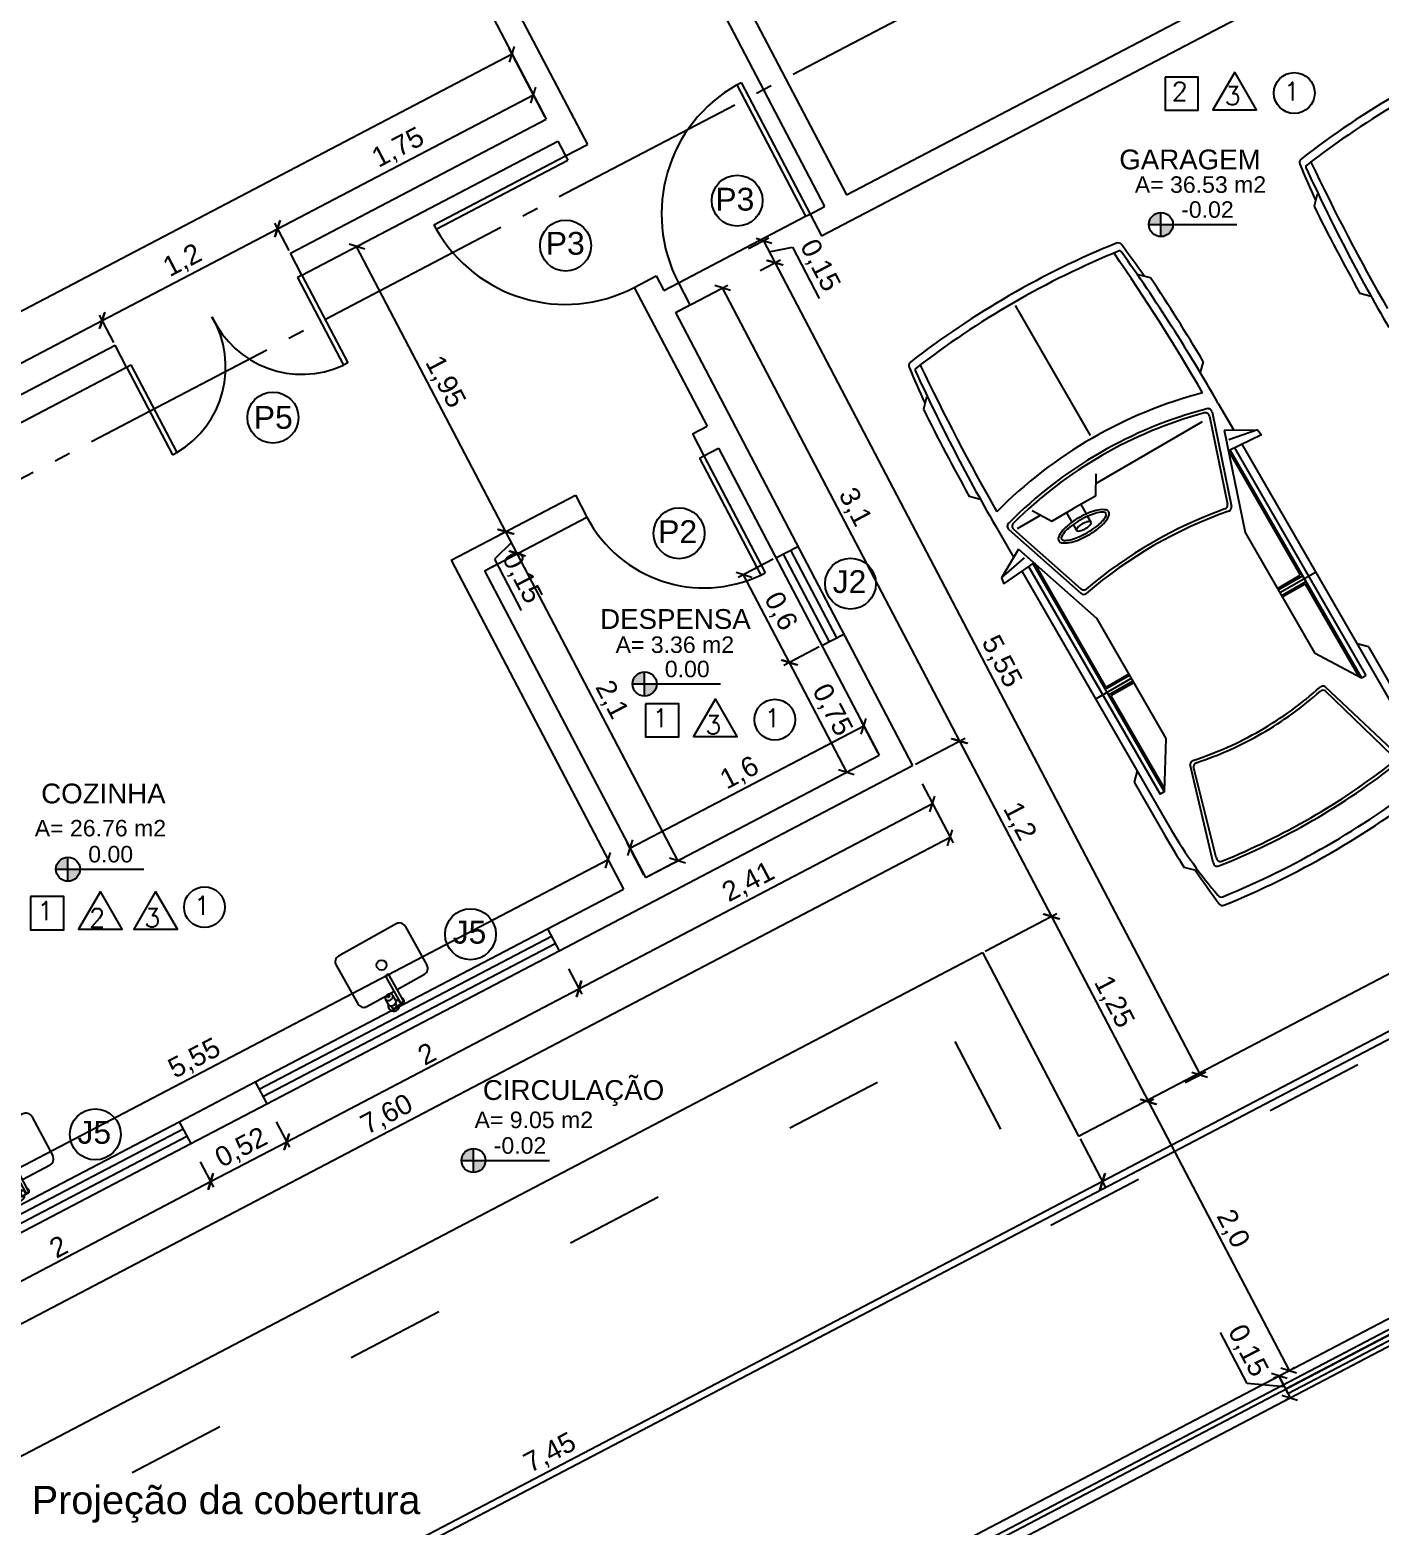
# Model space of a CAD drawing. Header units: millimetres. Extents: x 313 to 493, y 47 to 181.
# Drawn here: x 382.82 to 391, y 72.08 to 81.15 of the extents above; entities that cross this region are included whole.
import ezdxf

# ---------------------------------------------------------------- set-up
doc = ezdxf.new("R2010")
doc.units = ezdxf.units.MM
doc.header["$LTSCALE"] = 0.05
doc.header["$MEASUREMENT"] = 0
doc.header["$PDMODE"] = 3
doc.linetypes.add('ACAD_ISO03W100', pattern=[30, 12, -18])
doc.linetypes.add('ACAD_ISO04W100', pattern=[30, 24, -3, 0, -3])
for name, color, linetype in [('01', 1, 'Continuous'), ('02', 2, 'Continuous'), ('03', 3, 'Continuous'), ('05', 5, 'Continuous'), ('1', 1, 'Continuous'), ('2', 2, 'Continuous'), ('A110', 2, 'Continuous'), ('A2TXT25', 2, 'Continuous'), ('BAN', 13, 'Continuous'), ('COBERTURA', 7, 'ACAD_ISO03W100'), ('CORTE', 6, 'ACAD_ISO04W100'), ('COZ', 1, 'Continuous'), ('TRACEJADO', 7, 'ACAD_ISO03W100')]:
    doc.layers.add(name, color=color, linetype=linetype)
doc.styles.add('ROMANS', font='romans.shx', dxfattribs={"height": 0.15})
doc.styles.get("Standard").update_dxf_attribs({"font": 'arial.ttf'})
doc.dimstyles.new('ISO-25', dxfattribs={"dimscale": 0.04, "dimtxt": 4, "dimasz": 2.5, "dimexe": 1.25, "dimexo": 0.625, "dimtad": 1, "dimdec": 3, "dimtxsty": 'Standard', "dimblk": 'OBLIQUE', "dimcen": 2.5, "dimadec": 0, "dimazin": 0, "dimtfac": 1, "dimtdec": 3, "dimtmove": 0, "dimatfit": 3, "dimldrblk": 'OBLIQUE', "dimfxl": 1, "dimarcsym": 0})

# ---------------------------------------------------------------- blocks, each defined once
blk = doc.blocks.new('_Oblique')
at = {"layer": 'TRACEJADO', "color": 0, "lineweight": -2}
blk.add_line((-0.5, -0.5), (0.5, 0.5), dxfattribs=at)
blk = doc.blocks.new('*D87')
at = {"layer": 'BAN', "color": 0}
for p, q in [((379.3961, 77.3631), (383.2575, 79.3851)), ((383.3269, 79.2526), (383.2401, 79.4183)), ((379.4655, 77.2306), (379.3787, 77.3964))]:
    blk.add_line(p, q, dxfattribs=at)
at = {"layer": 'Defpoints', "color": 0}
for p in [(383.2575, 79.3851), (383.3356, 79.2359), (379.4742, 77.214)]:
    blk.add_point(p, dxfattribs=at)
at = {"layer": 'BAN', "color": 0, "xscale": 0.075, "yscale": 0.075, "zscale": 0.075}
for p, rotation in [((383.2575, 79.3851), 27.63818955328252), ((379.3961, 77.3631), 207.6381895532825)]:
    blk.add_blockref('_Oblique', p, dxfattribs=dict(at, rotation=rotation))
at = {"layer": 'BAN', "color": 0, "insert": (381.2846, 78.4546), "char_height": 0.12, "attachment_point": 5, "rotation": 27.63819}
blk.add_mtext('4,35', dxfattribs=at)
blk = doc.blocks.new('*D88')
at = {"layer": 'BAN', "color": 0}
for p, q in [((379.2667, 77.6103), (385.7414, 81.0007)), ((385.8798, 80.7365), (385.724, 81.0339)), ((379.405, 77.3461), (379.2493, 77.6435))]:
    blk.add_line(p, q, dxfattribs=at)
at = {"layer": 'Defpoints', "color": 0}
for p in [(385.7414, 81.0007), (385.8885, 80.7199), (379.4137, 77.3295)]:
    blk.add_point(p, dxfattribs=at)
at = {"layer": 'BAN', "color": 0, "xscale": 0.075, "yscale": 0.075, "zscale": 0.075}
for p, rotation in [((385.7414, 81.0007), 27.63818955328202), ((379.2667, 77.6103), 207.638189553282)]:
    blk.add_blockref('_Oblique', p, dxfattribs=dict(at, rotation=rotation))
at = {"layer": 'BAN', "color": 0, "insert": (382.4619, 79.386), "char_height": 0.12, "attachment_point": 5, "rotation": 27.63819}
blk.add_mtext('7,30', dxfattribs=at)
blk = doc.blocks.new('*D91')
at = {"layer": 'BAN', "color": 0}
for p, q in [((385.5919, 77.8776), (385.8062, 77.9898)), ((386.7471, 76.1121), (385.773, 77.9725)), ((386.566, 76.0172), (386.7803, 76.1295))]:
    blk.add_line(p, q, dxfattribs=at)
at = {"layer": 'Defpoints', "color": 0}
for p in [(385.773, 77.9725), (385.5753, 77.8689), (386.5494, 76.0086)]:
    blk.add_point(p, dxfattribs=at)
at = {"layer": 'BAN', "color": 0, "xscale": 0.075, "yscale": 0.075, "zscale": 0.075}
for p, rotation in [((385.773, 77.9725), 117.6381895532839), ((386.7471, 76.1121), 297.638189553284)]:
    blk.add_blockref('_Oblique', p, dxfattribs=dict(at, rotation=rotation))
at = {"layer": 'BAN', "color": 0, "insert": (386.3405, 77.0844), "char_height": 0.12, "attachment_point": 5, "rotation": 297.63819}
blk.add_mtext('2,1', dxfattribs=at)
blk = doc.blocks.new('*D92')
at = {"layer": 'BAN', "color": 0}
for p, q in [((387.2445, 79.6884), (387.3681, 79.7531)), ((387.3349, 79.7357), (389.9123, 74.8137)), ((389.8219, 74.7663), (389.9455, 74.8311))]:
    blk.add_line(p, q, dxfattribs=at)
at = {"layer": 'Defpoints', "color": 0}
for p in [(387.2279, 79.6797), (389.9123, 74.8137), (389.8053, 74.7576)]:
    blk.add_point(p, dxfattribs=at)
at = {"layer": 'BAN', "color": 0, "xscale": 0.075, "yscale": 0.075, "zscale": 0.075}
for p, rotation in [((387.3349, 79.7357), 117.6381895533176), ((389.9123, 74.8137), 297.6381895533176)]:
    blk.add_blockref('_Oblique', p, dxfattribs=dict(at, rotation=rotation))
at = {"layer": 'BAN', "color": 0, "insert": (388.7039, 77.3167), "char_height": 0.12, "attachment_point": 5, "rotation": 297.63819}
blk.add_mtext('5,55', dxfattribs=at)
blk = doc.blocks.new('*D93')
at = {"layer": 'BAN', "color": 0}
for p, q in [((395.0756, 77.5103), (395.2281, 77.2191)), ((395.2107, 77.2523), (389.3195, 74.1675)), ((389.1844, 74.4255), (389.3369, 74.1343))]:
    blk.add_line(p, q, dxfattribs=at)
at = {"layer": 'Defpoints', "color": 0}
for p in [(395.0669, 77.527), (389.1757, 74.4421), (389.3195, 74.1675)]:
    blk.add_point(p, dxfattribs=at)
at = {"layer": 'BAN', "color": 0, "xscale": 0.075, "yscale": 0.075, "zscale": 0.075}
for p, rotation in [((395.2107, 77.2523), 27.63818955328595), ((389.3195, 74.1675), 207.638189553286)]:
    blk.add_blockref('_Oblique', p, dxfattribs=dict(at, rotation=rotation))
at = {"layer": 'BAN', "color": 0, "insert": (392.223, 75.7904), "char_height": 0.12, "attachment_point": 5, "rotation": 27.63819}
blk.add_mtext('6,65', dxfattribs=at)
blk = doc.blocks.new('*D94')
at = {"layer": 'BAN', "color": 0}
for p, q in [((386.3233, 76.117), (381.3989, 73.5384)), ((386.332, 76.1004), (386.3407, 76.0838)), ((381.4076, 73.5218), (381.4163, 73.5052))]:
    blk.add_line(p, q, dxfattribs=at)
at = {"layer": 'Defpoints', "color": 0}
for p in [(386.3233, 76.117), (381.3989, 73.5384), (381.3989, 73.5384)]:
    blk.add_point(p, dxfattribs=at)
at = {"layer": 'BAN', "color": 0, "xscale": 0.075, "yscale": 0.075, "zscale": 0.075}
for p, rotation in [((386.3233, 76.117), 27.6381895532794), ((381.3989, 73.5384), 207.6381895532794)]:
    blk.add_blockref('_Oblique', p, dxfattribs=dict(at, rotation=rotation))
at = {"layer": 'BAN', "color": 0, "insert": (383.8191, 74.908), "char_height": 0.12, "attachment_point": 5, "rotation": 27.63819}
blk.add_mtext('5,55', dxfattribs=at)
blk = doc.blocks.new('*D95')
at = {"layer": 'BAN', "color": 0}
for p, q in [((383.8517, 74.2865), (383.9321, 74.133)), ((382.1429, 73.2384), (383.9147, 74.1662)), ((382.0799, 73.3587), (382.1603, 73.2052))]:
    blk.add_line(p, q, dxfattribs=at)
at = {"layer": 'Defpoints', "color": 0}
for p in [(383.843, 74.3031), (383.9147, 74.1662), (382.0712, 73.3753)]:
    blk.add_point(p, dxfattribs=at)
at = {"layer": 'BAN', "color": 0, "xscale": 0.075, "yscale": 0.075, "zscale": 0.075}
for p, rotation in [((383.9147, 74.1662), 27.63818955328044), ((382.1429, 73.2384), 207.6381895532805)]:
    blk.add_blockref('_Oblique', p, dxfattribs=dict(at, rotation=rotation))
at = {"layer": 'BAN', "color": 0, "insert": (382.9922, 73.7723), "char_height": 0.12, "attachment_point": 5, "rotation": 27.63819}
blk.add_mtext('2', dxfattribs=at)
blk = doc.blocks.new('*D96')
at = {"layer": 'BAN', "color": 0}
for p, q in [((388.2778, 76.4803), (388.4144, 76.2194)), ((388.397, 76.2526), (381.6565, 72.723)), ((381.5373, 72.9507), (381.6739, 72.6898))]:
    blk.add_line(p, q, dxfattribs=at)
at = {"layer": 'Defpoints', "color": 0}
for p in [(388.2691, 76.4969), (381.5286, 72.9673), (381.6565, 72.723)]:
    blk.add_point(p, dxfattribs=at)
at = {"layer": 'BAN', "color": 0, "xscale": 0.075, "yscale": 0.075, "zscale": 0.075}
for p, rotation in [((388.397, 76.2526), 27.63818955327772), ((381.6565, 72.723), 207.6381895532777)]:
    blk.add_blockref('_Oblique', p, dxfattribs=dict(at, rotation=rotation))
at = {"layer": 'BAN', "color": 0, "insert": (384.9846, 74.5683), "char_height": 0.12, "attachment_point": 5, "rotation": 27.63819}
blk.add_mtext('7,60', dxfattribs=at)
blk = doc.blocks.new('*D97')
at = {"layer": 'BAN', "color": 0}
for p, q in [((389.1844, 74.4255), (389.3369, 74.1343)), ((389.3195, 74.1675), (382.7119, 70.7075)), ((382.4255, 71.2545), (382.7293, 70.6743))]:
    blk.add_line(p, q, dxfattribs=at)
at = {"layer": 'Defpoints', "color": 0}
for p in [(389.1757, 74.4421), (382.4168, 71.2711), (382.7119, 70.7075)]:
    blk.add_point(p, dxfattribs=at)
at = {"layer": 'BAN', "color": 0, "xscale": 0.075, "yscale": 0.075, "zscale": 0.075}
for p, rotation in [((389.3195, 74.1675), 27.63818955328779), ((382.7119, 70.7075), 207.6381895532878)]:
    blk.add_blockref('_Oblique', p, dxfattribs=dict(at, rotation=rotation))
at = {"layer": 'BAN', "color": 0, "insert": (385.9737, 72.5178), "char_height": 0.12, "attachment_point": 5, "rotation": 27.63819}
blk.add_mtext('7,45', dxfattribs=at)
blk = doc.blocks.new('*D105')
at = {"layer": 'BAN', "color": 0}
for p, q in [((388.2269, 76.5775), (388.3073, 76.424)), ((386.1472, 75.3352), (388.2899, 76.4572)), ((386.0842, 75.4555), (386.1645, 75.302))]:
    blk.add_line(p, q, dxfattribs=at)
at = {"layer": 'Defpoints', "color": 0}
for p in [(388.2182, 76.5941), (388.2899, 76.4572), (386.0755, 75.4721)]:
    blk.add_point(p, dxfattribs=at)
at = {"layer": 'BAN', "color": 0, "xscale": 0.075, "yscale": 0.075, "zscale": 0.075}
for p, rotation in [((388.2899, 76.4572), 27.63818955328044), ((386.1472, 75.3352), 207.6381895532805)]:
    blk.add_blockref('_Oblique', p, dxfattribs=dict(at, rotation=rotation))
at = {"layer": 'BAN', "color": 0, "insert": (387.1764, 75.9767), "char_height": 0.12, "attachment_point": 5, "rotation": 27.63819}
blk.add_mtext('2,41', dxfattribs=at)
blk = doc.blocks.new('*D106')
at = {"layer": 'BAN', "color": 0}
for p, q in [((386.4562, 76.1866), (387.8736, 76.9288)), ((387.9581, 76.7674), (387.8562, 76.962)), ((386.5407, 76.0252), (386.4388, 76.2198))]:
    blk.add_line(p, q, dxfattribs=at)
at = {"layer": 'Defpoints', "color": 0}
for p in [(387.8736, 76.9288), (387.9668, 76.7508), (386.5494, 76.0086)]:
    blk.add_point(p, dxfattribs=at)
at = {"layer": 'BAN', "color": 0, "xscale": 0.075, "yscale": 0.075, "zscale": 0.075}
for p, rotation in [((387.8736, 76.9288), 27.63818955328459), ((386.4562, 76.1866), 207.6381895532846)]:
    blk.add_blockref('_Oblique', p, dxfattribs=dict(at, rotation=rotation))
at = {"layer": 'BAN', "color": 0, "insert": (387.1228, 76.6382), "char_height": 0.12, "attachment_point": 5, "rotation": 27.63819}
blk.add_mtext('1,6', dxfattribs=at)
blk = doc.blocks.new('*D107')
at = {"layer": 'BAN', "color": 0}
for p, q in [((384.3124, 74.5277), (384.3928, 74.3742)), ((383.9147, 74.1662), (384.3754, 74.4074)), ((383.8517, 74.2865), (383.9321, 74.133))]:
    blk.add_line(p, q, dxfattribs=at)
at = {"layer": 'Defpoints', "color": 0}
for p in [(384.3037, 74.5443), (384.3754, 74.4074), (383.843, 74.3031)]:
    blk.add_point(p, dxfattribs=at)
at = {"layer": 'BAN', "color": 0, "xscale": 0.075, "yscale": 0.075, "zscale": 0.075}
for p, rotation in [((384.3754, 74.4074), 27.63818955328044), ((383.9147, 74.1662), 207.6381895532805)]:
    blk.add_blockref('_Oblique', p, dxfattribs=dict(at, rotation=rotation))
at = {"layer": 'BAN', "color": 0, "insert": (384.1029, 74.3673), "char_height": 0.12, "attachment_point": 5, "rotation": 27.63819}
blk.add_mtext('0,52', dxfattribs=at)
blk = doc.blocks.new('*D108')
at = {"layer": 'BAN', "color": 0}
for p, q in [((386.0842, 75.4555), (386.1645, 75.302)), ((384.3754, 74.4074), (386.1472, 75.3352)), ((384.3124, 74.5277), (384.3928, 74.3742))]:
    blk.add_line(p, q, dxfattribs=at)
at = {"layer": 'Defpoints', "color": 0}
for p in [(386.0755, 75.4721), (386.1472, 75.3352), (384.3037, 74.5443)]:
    blk.add_point(p, dxfattribs=at)
at = {"layer": 'BAN', "color": 0, "xscale": 0.075, "yscale": 0.075, "zscale": 0.075}
for p, rotation in [((386.1472, 75.3352), 27.63818955328044), ((384.3754, 74.4074), 207.6381895532805)]:
    blk.add_blockref('_Oblique', p, dxfattribs=dict(at, rotation=rotation))
at = {"layer": 'BAN', "color": 0, "insert": (385.2246, 74.9413), "char_height": 0.12, "attachment_point": 5, "rotation": 27.63819}
blk.add_mtext('2', dxfattribs=at)
blk = doc.blocks.new('*D110')
at = {"layer": 'BAN', "color": 0}
blk.add_arc((382.8253, 86.5696), 0.4675, 180, 297.63819, dxfattribs=at)
at = {"layer": 'Defpoints', "color": 0}
for p in [(381.9514, 86.5696), (382.8253, 86.5696), (382.8253, 86.5696), (382.4632, 86.2741), (385.9489, 80.6044)]:
    blk.add_point(p, dxfattribs=at)
at = {"layer": 'BAN', "color": 0, "xscale": 0.075, "yscale": 0.075, "zscale": 0.075}
for p, rotation in [((382.3579, 86.5696), 89.999999999997), ((383.0422, 86.1555), 27.63818955328204)]:
    blk.add_blockref('_Oblique', p, dxfattribs=dict(at, rotation=rotation))
at = {"layer": 'BAN', "color": 0, "insert": (382.6248, 86.2382), "char_height": 0.12, "attachment_point": 5, "rotation": 328.81909}
blk.add_mtext('118°', dxfattribs=at)
blk = doc.blocks.new('*D145')
at = {"layer": 'BAN', "color": 0}
for p, q in [((384.7933, 79.8299), (384.832, 79.8502)), ((385.7034, 78.1053), (384.7988, 79.8328)), ((385.6868, 78.0966), (385.6701, 78.0879))]:
    blk.add_line(p, q, dxfattribs=at)
at = {"layer": 'Defpoints', "color": 0}
for p in [(384.7766, 79.8212), (384.7988, 79.8328), (385.7034, 78.1053)]:
    blk.add_point(p, dxfattribs=at)
at = {"layer": 'BAN', "color": 0, "xscale": 0.075, "yscale": 0.075, "zscale": 0.075}
for p, rotation in [((384.7988, 79.8328), 117.6381895532808), ((385.7034, 78.1053), 297.6381895532808)]:
    blk.add_blockref('_Oblique', p, dxfattribs=dict(at, rotation=rotation))
at = {"layer": 'BAN', "color": 0, "insert": (385.3316, 79.0112), "char_height": 0.12, "attachment_point": 5, "rotation": 297.63819}
blk.add_mtext('1,95', dxfattribs=at)
blk = doc.blocks.new('*D146')
at = {"layer": 'BAN', "color": 0}
for p, q in [((383.2575, 79.3851), (384.3205, 79.9417)), ((384.3899, 79.8092), (384.3031, 79.975)), ((383.3269, 79.2526), (383.2401, 79.4183))]:
    blk.add_line(p, q, dxfattribs=at)
at = {"layer": 'Defpoints', "color": 0}
for p in [(384.3205, 79.9417), (384.3986, 79.7926), (383.3356, 79.2359)]:
    blk.add_point(p, dxfattribs=at)
at = {"layer": 'BAN', "color": 0, "xscale": 0.075, "yscale": 0.075, "zscale": 0.075}
for p, rotation in [((384.3205, 79.9417), 27.63818955328135), ((383.2575, 79.3851), 207.6381895532814)]:
    blk.add_blockref('_Oblique', p, dxfattribs=dict(at, rotation=rotation))
at = {"layer": 'BAN', "color": 0, "insert": (383.7468, 79.7439), "char_height": 0.12, "attachment_point": 5, "rotation": 27.63819}
blk.add_mtext('1,2', dxfattribs=at)
blk = doc.blocks.new('*D147')
at = {"layer": 'BAN', "color": 0}
for p, q in [((384.3205, 79.9417), (385.8708, 80.7535)), ((385.9402, 80.621), (385.8535, 80.7868)), ((384.3899, 79.8092), (384.3031, 79.975))]:
    blk.add_line(p, q, dxfattribs=at)
at = {"layer": 'Defpoints', "color": 0}
for p in [(385.8708, 80.7535), (385.9489, 80.6044), (384.3986, 79.7926)]:
    blk.add_point(p, dxfattribs=at)
at = {"layer": 'BAN', "color": 0, "xscale": 0.075, "yscale": 0.075, "zscale": 0.075}
for p, rotation in [((385.8708, 80.7535), 27.63818955328135), ((384.3205, 79.9417), 207.6381895532814)]:
    blk.add_blockref('_Oblique', p, dxfattribs=dict(at, rotation=rotation))
at = {"layer": 'BAN', "color": 0, "insert": (385.0535, 80.4281), "char_height": 0.12, "attachment_point": 5, "rotation": 27.63819}
blk.add_mtext('1,75', dxfattribs=at)
blk = doc.blocks.new('*D148')
at = {"layer": 'BAN', "color": 0}
for p, q in [((385.6868, 78.0966), (385.6701, 78.0879)), ((385.773, 77.9725), (385.7034, 78.1053)), ((385.5919, 77.8776), (385.8062, 77.9898)), ((385.7382, 78.0389), (385.6353, 77.9384)), ((385.6353, 77.9384), (385.7977, 77.6282))]:
    blk.add_line(p, q, dxfattribs=at)
at = {"layer": 'Defpoints', "color": 0}
for p in [(385.7034, 78.1053), (385.7034, 78.1053), (385.5753, 77.8689)]:
    blk.add_point(p, dxfattribs=at)
at = {"layer": 'BAN', "color": 0, "xscale": 0.075, "yscale": 0.075, "zscale": 0.075}
for p, rotation in [((385.7034, 78.1053), 117.6381895532808), ((385.773, 77.9725), 297.6381895532808)]:
    blk.add_blockref('_Oblique', p, dxfattribs=dict(at, rotation=rotation))
at = {"layer": 'BAN', "color": 0, "insert": (385.797, 77.8255), "char_height": 0.12, "attachment_point": 5, "rotation": 297.63819}
blk.add_mtext('0,15', dxfattribs=at)
blk = doc.blocks.new('*D156')
at = {"layer": 'BAN', "color": 0}
for p, q in [((387.1749, 79.8213), (387.2986, 79.886)), ((387.2653, 79.8686), (387.3349, 79.7357)), ((387.3001, 79.8022), (387.4413, 79.8295)), ((387.4413, 79.8295), (387.6037, 79.5193)), ((387.2445, 79.6884), (387.3681, 79.7531))]:
    blk.add_line(p, q, dxfattribs=at)
at = {"layer": 'Defpoints', "color": 0}
for p in [(387.1583, 79.8126), (387.3349, 79.7357), (387.2279, 79.6797)]:
    blk.add_point(p, dxfattribs=at)
at = {"layer": 'BAN', "color": 0, "xscale": 0.075, "yscale": 0.075, "zscale": 0.075}
for p, rotation in [((387.2653, 79.8686), 117.6381895533197), ((387.3349, 79.7357), 297.6381895533198)]:
    blk.add_blockref('_Oblique', p, dxfattribs=dict(at, rotation=rotation))
at = {"layer": 'BAN', "color": 0, "insert": (387.603, 79.7165), "char_height": 0.12, "attachment_point": 5, "rotation": 297.63819}
blk.add_mtext('0,15', dxfattribs=at)
blk = doc.blocks.new('*D183')
at = {"layer": 'BAN', "color": 0}
for p, q in [((386.7479, 79.4424), (387.049, 79.6001)), ((387.0158, 79.5827), (388.4538, 76.8365)), ((388.1859, 76.6962), (388.4871, 76.8539))]:
    blk.add_line(p, q, dxfattribs=at)
at = {"layer": 'Defpoints', "color": 0}
for p in [(386.7313, 79.4337), (388.4538, 76.8365), (388.1693, 76.6875)]:
    blk.add_point(p, dxfattribs=at)
at = {"layer": 'BAN', "color": 0, "xscale": 0.075, "yscale": 0.075, "zscale": 0.075}
for p, rotation in [((387.0158, 79.5827), 117.638189553301), ((388.4538, 76.8365), 297.6381895533009)]:
    blk.add_blockref('_Oblique', p, dxfattribs=dict(at, rotation=rotation))
at = {"layer": 'BAN', "color": 0, "insert": (387.8153, 78.2517), "char_height": 0.12, "attachment_point": 5, "rotation": 297.63819}
blk.add_mtext('3,1', dxfattribs=at)
blk = doc.blocks.new('*D184')
at = {"layer": 'BAN', "color": 0}
for p, q in [((388.1859, 76.6962), (388.4871, 76.8539)), ((388.4538, 76.8365), (389.0105, 75.7734)), ((388.6097, 75.5635), (389.0437, 75.7908))]:
    blk.add_line(p, q, dxfattribs=at)
at = {"layer": 'Defpoints', "color": 0}
for p in [(388.1693, 76.6875), (389.0105, 75.7734), (388.5931, 75.5548)]:
    blk.add_point(p, dxfattribs=at)
at = {"layer": 'BAN', "color": 0, "xscale": 0.075, "yscale": 0.075, "zscale": 0.075}
for p, rotation in [((388.4538, 76.8365), 117.638189553301), ((389.0105, 75.7734), 297.6381895533011)]:
    blk.add_blockref('_Oblique', p, dxfattribs=dict(at, rotation=rotation))
at = {"layer": 'BAN', "color": 0, "insert": (388.8127, 76.3471), "char_height": 0.12, "attachment_point": 5, "rotation": 297.63819}
blk.add_mtext('1,2', dxfattribs=at)
blk = doc.blocks.new('*D185')
at = {"layer": 'BAN', "color": 0}
for p, q in [((388.6097, 75.5635), (389.0437, 75.7908)), ((389.0105, 75.7734), (389.599, 74.6496)), ((389.5964, 74.6483), (389.6322, 74.667))]:
    blk.add_line(p, q, dxfattribs=at)
at = {"layer": 'Defpoints', "color": 0}
for p in [(388.5931, 75.5548), (389.5797, 74.6396), (389.599, 74.6496)]:
    blk.add_point(p, dxfattribs=at)
at = {"layer": 'BAN', "color": 0, "xscale": 0.075, "yscale": 0.075, "zscale": 0.075}
for p, rotation in [((389.0105, 75.7734), 117.638189553301), ((389.599, 74.6496), 297.6381895533011)]:
    blk.add_blockref('_Oblique', p, dxfattribs=dict(at, rotation=rotation))
at = {"layer": 'BAN', "color": 0, "insert": (389.3852, 75.2536), "char_height": 0.12, "attachment_point": 5, "rotation": 297.63819}
blk.add_mtext('1,25', dxfattribs=at)
blk = doc.blocks.new('*D217')
at = {"layer": 'BAN', "color": 0}
for p, q in [((389.5964, 74.6483), (389.6322, 74.667)), ((389.599, 74.6496), (390.4513, 73.0218)), ((390.468, 73.0305), (390.4846, 73.0392))]:
    blk.add_line(p, q, dxfattribs=at)
at = {"layer": 'Defpoints', "color": 0}
for p in [(389.5797, 74.6396), (390.4513, 73.0218), (390.4513, 73.0218)]:
    blk.add_point(p, dxfattribs=at)
at = {"layer": 'BAN', "color": 0, "xscale": 0.075, "yscale": 0.075, "zscale": 0.075}
for p, rotation in [((389.599, 74.6496), 117.638189553301), ((390.4513, 73.0218), 297.6381895533011)]:
    blk.add_blockref('_Oblique', p, dxfattribs=dict(at, rotation=rotation))
at = {"layer": 'BAN', "color": 0, "insert": (390.1056, 73.8778), "char_height": 0.12, "attachment_point": 5, "rotation": 297.63819}
blk.add_mtext('2,0', dxfattribs=at)
blk = doc.blocks.new('*D226')
at = {"layer": 'BAN', "color": 0}
for p, q in [((387.6023, 77.4065), (387.3897, 77.2951)), ((387.7708, 76.6481), (387.4229, 77.3125)), ((387.7874, 76.6568), (387.804, 76.6655))]:
    blk.add_line(p, q, dxfattribs=at)
at = {"layer": 'Defpoints', "color": 0}
for p in [(387.6189, 77.4152), (387.4229, 77.3125), (387.7708, 76.6481)]:
    blk.add_point(p, dxfattribs=at)
at = {"layer": 'BAN', "color": 0, "xscale": 0.075, "yscale": 0.075, "zscale": 0.075}
for p, rotation in [((387.4229, 77.3125), 117.6381895532853), ((387.7708, 76.6481), 297.6381895532853)]:
    blk.add_blockref('_Oblique', p, dxfattribs=dict(at, rotation=rotation))
at = {"layer": 'BAN', "color": 0, "insert": (387.6774, 77.0225), "char_height": 0.12, "attachment_point": 5, "rotation": 297.63819}
blk.add_mtext('0,75', dxfattribs=at)
blk = doc.blocks.new('*D227')
at = {"layer": 'BAN', "color": 0}
for p, q in [((387.324, 77.938), (387.1113, 77.8267)), ((387.4229, 77.3125), (387.1446, 77.8441)), ((387.6023, 77.4065), (387.3897, 77.2951))]:
    blk.add_line(p, q, dxfattribs=at)
at = {"layer": 'Defpoints', "color": 0}
for p in [(387.3406, 77.9467), (387.1446, 77.8441), (387.6189, 77.4152)]:
    blk.add_point(p, dxfattribs=at)
at = {"layer": 'BAN', "color": 0, "xscale": 0.075, "yscale": 0.075, "zscale": 0.075}
for p, rotation in [((387.1446, 77.8441), 117.6381895532853), ((387.4229, 77.3125), 297.6381895532853)]:
    blk.add_blockref('_Oblique', p, dxfattribs=dict(at, rotation=rotation))
at = {"layer": 'BAN', "color": 0, "insert": (387.3642, 77.6205), "char_height": 0.12, "attachment_point": 5, "rotation": 297.63819}
blk.add_mtext('0,6', dxfattribs=at)
blk = doc.blocks.new('*D278')
at = {"layer": 'BAN', "color": 0}
for p, q in [((390.1972, 72.9417), (390.0348, 73.2518)), ((390.4231, 72.9223), (390.1972, 72.9417)), ((390.3717, 72.9801), (390.3551, 72.9714)), ((390.3883, 72.9888), (390.4579, 72.8559)), ((390.4413, 72.8472), (390.4247, 72.8385))]:
    blk.add_line(p, q, dxfattribs=at)
at = {"layer": 'Defpoints', "color": 0}
for p in [(390.3883, 72.9888), (390.4579, 72.8559), (390.4579, 72.8559)]:
    blk.add_point(p, dxfattribs=at)
at = {"layer": 'BAN', "color": 0, "xscale": 0.075, "yscale": 0.075, "zscale": 0.075}
for p, rotation in [((390.3883, 72.9888), 117.6381895532792), ((390.4579, 72.8559), 297.6381895532792)]:
    blk.add_blockref('_Oblique', p, dxfattribs=dict(at, rotation=rotation))
at = {"layer": 'BAN', "color": 0, "insert": (390.1965, 73.1389), "char_height": 0.12, "attachment_point": 5, "rotation": 297.63819}
blk.add_mtext('0,15', dxfattribs=at)
blk = doc.blocks.new('Piacoz-simples-pl')
at = {"layer": 'COZ'}
for p, q in [((0.14, 0.2), (0.14, 0.0624)), ((0.45, 0.24), (0.18, 0.24)), ((0.49, -0.2), (0.49, 0.2)), ((0.0509, 0), (0.0509, 0.0435)), ((0.0659, 0.0725), (0.0729, 0.0725)), ((0.0659, 0.0375), (0.0729, 0.0375)), ((0.0659, 0.01), (0.2359, 0.01)), ((0.0809, 0.01), (0.0809, 0.0309)), ((0.0855, 0.08), (0.1231, 0.08)), ((0.0855, 0.03), (0.1231, 0.03)), ((0.14, 0.0476), (0.14, 0.01)), ((0.0659, -0.01), (0.2359, -0.01)), ((0.14, -0.01), (0.14, -0.2)), ((0.45, -0.24), (0.18, -0.24))]:
    blk.add_line(p, q, dxfattribs=at)
blk.add_lwpolyline([(0.0855, 0.08, 0.133256), (0.0791, 0.0783, 0.106756), (0.073, 0.0727, 0.082828), (0.0693, 0.0649, 0.071352), (0.0678, 0.055, 0.071352), (0.0693, 0.0451, 0.082828), (0.073, 0.0373, 0.106756), (0.0791, 0.0317, 0.133256), (0.0855, 0.03, 0.133256)], format="xyb", dxfattribs=at)
for points in [[(0.1231, 0.03, 0.133256), (0.1295, 0.0317, 0.106756), (0.1356, 0.0373, 0.082828), (0.1394, 0.0451, 0.071352), (0.1408, 0.055, 0.071352), (0.1394, 0.0649, 0.082828), (0.1356, 0.0727, 0.106756), (0.1295, 0.0783, 0.133256), (0.1231, 0.08, 0.133256), (0.1167, 0.0783, 0.106756), (0.1106, 0.0727, 0.082828), (0.1069, 0.0649, 0.071352), (0.1054, 0.055, 0.071352), (0.1069, 0.0451, 0.082828), (0.1106, 0.0373, 0.106756), (0.1167, 0.0317, 0.133256)], [(0.1306, 0.0625, 0.133256), (0.1287, 0.062, 0.106756), (0.1269, 0.0603, 0.082828), (0.1257, 0.058, 0.071352), (0.1253, 0.055, 0.071352), (0.1257, 0.052, 0.082828), (0.1269, 0.0497, 0.106756), (0.1287, 0.048, 0.133256), (0.1306, 0.0475, 0.133256), (0.1325, 0.048, 0.106756), (0.1344, 0.0497, 0.082828), (0.1355, 0.052, 0.071352), (0.1359, 0.055, 0.071352), (0.1355, 0.058, 0.082828), (0.1344, 0.0603, 0.106756), (0.1325, 0.062, 0.133256)]]:
    blk.add_lwpolyline(points, format="xyb", close=True, dxfattribs=at)
blk.add_circle((0.315, 0), 0.03, dxfattribs=at)
for centre, radius, start, end in [((0.18, 0.2), 0.04, 90, 180), ((0.45, 0.2), 0.04, 0, 90), ((0.0659, 0.055), 0.035, 45.58469, 244.62307), ((0.0659, 0.055), 0.0175, 90, 204.61998), ((0.0409, 0.0435), 0.01, 0, 24.61998), ((0.0659, 0.055), 0.0175, 211.00272, 270), ((0.0659, 0), 0.015, 41.81031, 318.18969), ((0.0659, 0), 0.01, 90.00021, 270.00021), ((0.0659, 0.055), 0.035, 295.37693, 314.41531), ((0.2359, 0), 0.0125, 233.1301, 126.8699), ((0.2359, 0), 0.01, 270.00012, 90.00012), ((0.18, -0.2), 0.04, 180, 270), ((0.45, -0.2), 0.04, 270, 0)]:
    blk.add_arc(centre, radius, start, end, dxfattribs=at)

msp = doc.modelspace()

# ---------------------------------------------------------------- hatches: boundary and pattern name
at = {"layer": '01'}
h = msp.add_hatch(color=256, dxfattribs=at)
h.paths.add_polyline_path([(389.6743, 79.9666), (389.6743, 80.0396, 0.414214), (389.6013, 79.9666)])
h.paths.add_polyline_path([(389.7473, 79.9666), (389.6743, 79.9666), (389.6743, 79.8936, 0.414214)])
h = msp.add_hatch(color=256, dxfattribs=at)
h.paths.add_polyline_path([(386.5447, 77.1822), (386.5447, 77.2552, 0.414214), (386.4717, 77.1822)])
h.paths.add_polyline_path([(386.6177, 77.1822), (386.5447, 77.1822), (386.5447, 77.1092, 0.414214)])
h = msp.add_hatch(color=256, dxfattribs=at)
h.paths.add_polyline_path([(383.05, 76.0596), (383.05, 76.1326, 0.414214), (382.977, 76.0596)])
h.paths.add_polyline_path([(383.123, 76.0596), (383.05, 76.0596), (383.05, 75.9866, 0.414214)])
h = msp.add_hatch(color=256, dxfattribs=at)
h.paths.add_polyline_path([(385.5078, 74.294), (385.5078, 74.367, 0.414214), (385.4348, 74.294)])
h.paths.add_polyline_path([(385.5808, 74.294), (385.5078, 74.294), (385.5078, 74.221, 0.414214)])

# ---------------------------------------------------------------- linework, layer by layer
for p, q in [((387.6172, 79.8976), (390.452, 81.3821)), ((390.6217, 80.1511), (390.6021, 80.0779)), ((386.7503, 79.613), (387.521, 80.0166)), ((389.6743, 79.8936), (389.6743, 80.0396)), ((389.6013, 79.9666), (390.1348, 79.9666)), ((389.6121, 79.6428), (389.5389, 79.6624)), ((390.948, 79.5312), (390.8806, 79.5492)), ((388.7902, 79.4755), (389.2452, 78.6875)), ((389.9307, 79.1373), (389.9126, 79.0699)), ((388.254, 78.9206), (388.2344, 78.8474)), ((389.9688, 78.8059), (390.0782, 78.2714)), ((389.9841, 78.8309), (390.1012, 78.2585)), ((390.0221, 78.8819), (390.1153, 78.7205)), ((389.2791, 78.398), (389.9269, 78.772)), ((390.0578, 78.72), (390.26, 78.7217)), ((390.0578, 78.72), (390.1846, 78.1004)), ((390.26, 78.7217), (390.0863, 78.662)), ((390.26, 78.7217), (390.2839, 78.6916)), ((390.2839, 78.6916), (390.0832, 78.5961)), ((390.1647, 78.6349), (391.0721, 77.0633)), ((390.0832, 78.5961), (390.5187, 77.8417)), ((390.0922, 78.6004), (390.89, 77.2186)), ((390.1194, 78.6133), (390.916, 77.2336)), ((389.2806, 78.4558), (389.2771, 78.3211)), ((388.5803, 78.3007), (388.5129, 78.3187)), ((389.2771, 78.3211), (389.145, 78.2448)), ((389.1883, 78.2698), (389.2214, 78.2124)), ((388.8053, 78.1245), (388.9453, 78.2053)), ((388.8945, 78.2329), (389.0129, 78.1685)), ((389.0129, 78.1685), (389.145, 78.2448)), ((389.1017, 78.2198), (389.1348, 78.1624)), ((389.2296, 78.1982), (389.2501, 78.1627)), ((388.6884, 78.1119), (388.7816, 77.9505)), ((388.7516, 78.1193), (389.1887, 77.7317)), ((388.7809, 78.12), (389.1891, 77.7581)), ((389.143, 78.1482), (389.1635, 78.1127)), ((390.1846, 78.1004), (390.6057, 77.3711)), ((388.8107, 78), (388.7082, 77.8257)), ((388.8107, 78), (389.2839, 77.5804)), ((388.7082, 77.8257), (388.8467, 77.9463)), ((388.7223, 77.79), (388.9054, 77.9161)), ((388.8723, 77.8933), (389.6689, 76.5136)), ((388.8971, 77.9104), (389.6949, 76.5286)), ((388.9054, 77.9161), (389.3409, 77.1617)), ((388.7082, 77.8257), (388.7223, 77.79)), ((388.831, 77.8649), (389.7384, 76.2933)), ((390.3801, 77.7617), (390.5187, 77.8417)), ((390.3851, 77.753), (390.5324, 77.838)), ((390.3951, 77.7357), (390.6117, 77.8607)), ((390.4051, 77.7184), (390.5524, 77.8034)), ((390.4101, 77.7097), (390.5487, 77.7897)), ((390.5487, 77.7897), (390.8733, 77.2275)), ((389.2839, 77.5804), (389.705, 76.8511)), ((390.6057, 77.3711), (390.89, 77.2186)), ((390.9316, 77.4065), (390.8633, 77.4248)), ((390.9316, 77.4065), (391.1154, 77.0883)), ((386.4717, 77.1822), (387.0052, 77.1822)), ((386.5447, 77.1092), (386.5447, 77.2552)), ((389.4945, 77.2157), (389.278, 77.0907)), ((389.4845, 77.233), (389.3373, 77.148)), ((389.4795, 77.2417), (389.3409, 77.1617)), ((389.5045, 77.1984), (389.3573, 77.1134)), ((389.5095, 77.1897), (389.3709, 77.1097)), ((390.89, 77.2186), (390.916, 77.2336)), ((389.3709, 77.1097), (389.6955, 76.5475)), ((391.1126, 76.7483), (390.6688, 77.1651)), ((391.078, 76.7471), (390.6702, 77.1402)), ((389.705, 76.8511), (389.6949, 76.5286)), ((389.5296, 76.6548), (389.5113, 76.5865)), ((389.9909, 76.1006), (389.8518, 76.6934)), ((390.0092, 76.13), (389.8727, 76.6797)), ((389.5113, 76.5865), (389.6951, 76.2683)), ((389.6949, 76.5286), (389.6689, 76.5136)), ((383.05, 75.9866), (383.05, 76.1326)), ((382.977, 76.0596), (383.5105, 76.0596)), ((389.9034, 76.0469), (389.8144, 76.0708)), ((385.5078, 74.221), (385.5078, 74.367)), ((385.4348, 74.294), (385.9683, 74.294))]:
    msp.add_line(p, q, dxfattribs=at)
for points in [[(389.3584, 78.2252, 0.22377), (389.3415, 78.2369, 0.090414), (389.2928, 78.2363, 0.047239), (389.2415, 78.221, 0.035198), (389.1769, 78.1896, 0.035198), (389.1174, 78.1494, 0.047239), (389.0785, 78.1125, 0.090414), (389.0536, 78.0707, 0.22377), (389.0553, 78.0502, 0.22377), (389.0721, 78.0385, 0.090414), (389.1208, 78.0392, 0.047239), (389.1722, 78.0544, 0.035198), (389.2368, 78.0859, 0.035198), (389.2963, 78.1261, 0.047239), (389.3352, 78.1629, 0.090414), (389.3601, 78.2048, 0.22377)], [(389.3411, 78.2152, 0.249518), (389.3288, 78.2229, 0.080335), (389.2865, 78.219, 0.039271), (389.2422, 78.2038, 0.028768), (389.1852, 78.1752, 0.028768), (389.1319, 78.1401, 0.039271), (389.0966, 78.1094, 0.080335), (389.0721, 78.0747, 0.249518), (389.0726, 78.0602, 0.249518), (389.0849, 78.0526, 0.080335), (389.1272, 78.0564, 0.039271), (389.1715, 78.0716, 0.028768), (389.2285, 78.1003, 0.028768), (389.2818, 78.1353, 0.039271), (389.317, 78.166, 0.080335), (389.3416, 78.2008, 0.249518)], [(389.1635, 78.1127, 0.22377), (389.1683, 78.1094, 0.090414), (389.1823, 78.1096, 0.047239), (389.1969, 78.1139, 0.035198), (389.2154, 78.1229, 0.035198), (389.2324, 78.1344, 0.047239), (389.2435, 78.1449, 0.090414), (389.2506, 78.1569, 0.22377), (389.2501, 78.1627, 0.22377), (389.2453, 78.1661, 0.090414), (389.2314, 78.1659, 0.047239), (389.2167, 78.1615, 0.035198), (389.1983, 78.1525, 0.035198), (389.1813, 78.1411, 0.047239), (389.1702, 78.1305, 0.090414), (389.163, 78.1186, 0.22377)]]:
    msp.add_lwpolyline(points, format="xyb", close=True, dxfattribs=at)
for centre in [(389.6743, 79.9666), (386.5447, 77.1822), (383.05, 76.0596), (385.5078, 74.294)]:
    msp.add_circle(centre, 0.073, dxfattribs=at)
for centre, radius, start, end in [((393.7507, 76.2151), 5.2557, 112.11484, 127.88516), ((393.7501, 76.2163), 5.2043, 112.13615, 127.86385), ((390.5386, 80.3433), 0.025, 127.57112, 204.83738), ((402.2179, 85.8589), 12.8748, 205.3571, 209.81774), ((396.4631, 82.8176), 6.4454, 202.67583, 204.7963), ((390.5618, 80.317), 0.01, 127.54686, 204.9865), ((400.4253, 84.8179), 10.8519, 204.52825, 210.30222), ((402.2179, 85.8589), 12.9748, 206.4587, 209.09787), ((391.383, 74.9846), 5.2557, 112.11484, 127.88516), ((391.3824, 74.9858), 5.2043, 112.13615, 127.86385), ((389.414, 79.8305), 0.025, 35.16262, 112.42888), ((389.4252, 79.7973), 0.01, 35.0135, 112.45314), ((380.5956, 73.5056), 10.8519, 29.69778, 35.47175), ((384.309, 75.9369), 6.4454, 35.2037, 37.32417), ((378.7977, 72.4737), 12.8748, 30.18226, 34.6429), ((378.7977, 72.4737), 12.9748, 30.90213, 33.5413), ((388.1709, 79.1128), 0.025, 127.57112, 204.83738), ((394.0954, 81.5871), 6.4454, 202.67583, 204.7963), ((388.1941, 79.0865), 0.01, 127.54686, 204.9865), ((398.0576, 83.5874), 10.8519, 204.52825, 210.30222), ((399.8502, 84.6284), 12.8748, 205.3571, 209.81774), ((390.6222, 76.3024), 2.734, 104.72946, 135.27054), ((399.8502, 84.6284), 12.9748, 206.4587, 209.09787), ((390.6222, 76.3024), 2.634, 104.71913, 135.28087), ((390.6188, 76.3084), 2.6072, 105.14828, 134.85172), ((389.9443, 78.8009), 0.025, 11.56505, 105.77969), ((389.9596, 78.8259), 0.025, 11.56505, 105.34511), ((390.0537, 78.2663), 0.025, 290.33539, 11.56505), ((390.0767, 78.2535), 0.025, 290.01595, 11.56505), ((390.9884, 75.6682), 2.7163, 109.41877, 130.58123), ((390.983, 75.6776), 2.7255, 109.74115, 130.25885), ((388.7682, 78.138), 0.025, 134.65489, 228.43495), ((388.7975, 78.1387), 0.025, 134.22031, 228.43495), ((389.2053, 77.7504), 0.025, 228.43495, 309.98405), ((389.2057, 77.7768), 0.025, 228.43495, 309.66461), ((390.6551, 77.1442), 0.025, 56.56505, 130.03865), ((389.2044, 78.7579), 2.1449, 300.00347, 311.97736), ((389.2165, 78.737), 2.1408, 300.0033, 311.69648), ((390.6565, 77.1193), 0.025, 56.56505, 129.7621), ((389.2046, 78.758), 2.1449, 288.02264, 299.99653), ((389.2167, 78.7372), 2.1408, 288.30352, 299.9967), ((389.8768, 76.6949), 0.025, 109.96135, 183.43495), ((389.8976, 76.6812), 0.025, 110.2379, 183.43495), ((388.4323, 80.0953), 4.3002, 300.0008, 307.99129), ((388.4077, 80.138), 4.3695, 300.00085, 308.26987), ((388.0816, 80.703), 5.1973, 292.25538, 307.74462), ((388.0775, 80.71), 5.2554, 292.11895, 307.88105), ((388.4078, 80.1381), 4.3695, 291.73013, 299.99915), ((388.4324, 80.0954), 4.3002, 292.00871, 299.9992), ((397.8803, 81.0786), 9.494, 210.44448, 211.83464), ((392.1728, 77.7457), 2.8348, 210.82048, 220.58886), ((390.0159, 76.1021), 0.025, 183.43495, 292.72882), ((390.0341, 76.1315), 0.025, 183.43495, 293.01726), ((397.6803, 81.425), 9.469, 214.56819, 216.07122), ((390.0404, 75.9159), 0.025, 215.7952, 292.57257), ((390.0468, 75.8645), 0.025, 216.07122, 292.43301)]:
    msp.add_arc(centre, radius, start, end, dxfattribs=at)
at = {"layer": '02'}
for p, q in [((389.1757, 74.4421), (395.0669, 77.527)), ((384.1852, 74.7706), (385.957, 75.6983)), ((384.2084, 74.7263), (385.9802, 75.654)), ((381.9855, 72.0948), (388.5931, 75.5548)), ((384.2316, 74.682), (386.0034, 75.6098)), ((384.2548, 74.6377), (386.0266, 75.5655)), ((388.5931, 75.5548), (389.1757, 74.4421)), ((381.9528, 73.6016), (383.7245, 74.5293)), ((381.976, 73.5573), (383.7477, 74.4851)), ((381.9991, 73.513), (383.7709, 74.4408)), ((382.0223, 73.4687), (383.7941, 74.3965)), ((383.5339, 69.3318), (391.745, 73.6314)), ((383.5212, 69.2913), (391.7589, 73.6049))]:
    msp.add_line(p, q, dxfattribs=at)
at = {"layer": '02', "extrusion": (0, 0, -1)}
msp.add_lwpolyline([(-390.43, 72.909), (-390.444, 72.8825), (-393.1016, 74.2741), (-393.0877, 74.3007)], close=True, dxfattribs=at)
at = {"layer": '02', "linetype": 'Continuous'}
for centre in [(387.1058, 80.1116), (386.0657, 79.8392), (384.2919, 78.7969), (386.7537, 78.0955), (387.7928, 77.7904), (385.4897, 75.6653), (383.2156, 74.4523)]:
    msp.add_circle(centre, 0.1544, dxfattribs=at)
msp.add_arc((383.4051, 79.1031), 0.6007, 300.50059, 30.50059, dxfattribs=at)
at = {"layer": '03'}
for p, q in [((384.6082, 71.6553), (394.9153, 77.0525)), ((383.5592, 69.4128), (395.6111, 75.7236)), ((390.4161, 72.9356), (390.3883, 72.9888)), ((383.4959, 69.2103), (390.4579, 72.8559)), ((390.444, 72.8825), (390.4579, 72.8559))]:
    msp.add_line(p, q, dxfattribs=at)
at = {"layer": '05'}
for p, q in [((382.8253, 86.5696), (385.9489, 80.6044)), ((383.9943, 84.6605), (386.1978, 80.4525)), ((386.8877, 81.8297), (387.7691, 80.1465)), ((386.7548, 81.7601), (387.6362, 80.0769)), ((387.7691, 80.1465), (390.2496, 81.4454)), ((384.3986, 79.7926), (385.9489, 80.6044)), ((384.4682, 79.6597), (386.0185, 80.4715)), ((386.0185, 80.4715), (386.0788, 80.3564)), ((386.0185, 80.4715), (386.0649, 80.3829)), ((386.0649, 80.3829), (386.1978, 80.4525)), ((387.5476, 80.0305), (387.6362, 80.0769)), ((387.5476, 80.0305), (387.6172, 79.8976)), ((384.4682, 79.6597), (384.3986, 79.7926)), ((386.4824, 79.5856), (386.6153, 79.6552)), ((386.6153, 79.6552), (386.6617, 79.5666)), ((386.4824, 79.5856), (386.9231, 78.744)), ((386.6617, 79.5666), (386.7503, 79.613)), ((386.7503, 79.613), (386.8199, 79.4801)), ((386.7313, 79.4337), (386.8199, 79.4801)), ((386.7313, 79.4337), (388.1693, 76.6875)), ((379.4742, 77.214), (383.3356, 79.2359)), ((383.4051, 79.1031), (383.3356, 79.2359)), ((379.5438, 77.0811), (383.4051, 79.1031)), ((386.8345, 78.6976), (386.9231, 78.744)), ((386.8345, 78.6976), (386.9041, 78.5648)), ((386.9041, 78.5648), (386.9927, 78.6111)), ((386.9927, 78.6111), (387.9668, 76.7508)), ((385.3728, 77.9322), (386.1258, 78.3265)), ((386.1258, 78.3265), (386.1954, 78.1937)), ((385.5753, 77.8689), (386.1954, 78.1937)), ((387.3406, 77.9467), (387.4735, 78.0163)), ((385.3728, 77.9322), (386.4165, 75.939)), ((385.5753, 77.8689), (386.5494, 76.0086)), ((387.6189, 77.4152), (387.7518, 77.4848)), ((386.5494, 76.0086), (387.9668, 76.7508)), ((386.0266, 75.5655), (388.1693, 76.6875)), ((385.957, 75.6983), (386.4165, 75.939)), ((385.957, 75.6983), (386.0266, 75.5655)), ((383.7245, 74.5293), (384.1852, 74.7706)), ((384.1852, 74.7706), (384.2548, 74.6377)), ((383.7941, 74.3965), (384.2548, 74.6377)), ((383.7245, 74.5293), (383.7941, 74.3965))]:
    msp.add_line(p, q, dxfattribs=at)
at = {"layer": '1', "extrusion": (0, 0, -1)}
msp.add_line((390.4579, 72.8559), (394.4444, 74.9434), dxfattribs=at)
at = {"layer": '2'}
for p, q in [((387.1035, 80.8139), (387.1301, 80.8278)), ((387.1035, 80.8139), (387.521, 80.0166)), ((387.1301, 80.8278), (387.5476, 80.0305)), ((385.2676, 79.9654), (386.0649, 80.3829)), ((385.2815, 79.9389), (386.0788, 80.3564)), ((386.0649, 80.3829), (386.0788, 80.3564)), ((387.521, 80.0166), (387.5476, 80.0305)), ((385.2676, 79.9654), (385.2815, 79.9389)), ((384.4682, 79.6597), (384.4416, 79.6458)), ((384.4416, 79.6458), (384.72, 79.1143)), ((384.4682, 79.6597), (384.7465, 79.1282)), ((383.4051, 79.1031), (383.4317, 79.117)), ((383.4051, 79.1031), (383.6835, 78.5715)), ((383.4317, 79.117), (383.71, 78.5854)), ((384.7465, 79.1282), (384.72, 79.1143)), ((383.6835, 78.5715), (383.71, 78.5854)), ((386.8775, 78.5508), (386.9041, 78.5648)), ((386.8775, 78.5508), (387.2486, 77.8421)), ((386.9041, 78.5648), (387.2752, 77.856)), ((387.4292, 77.9931), (387.7075, 77.4616)), ((387.3849, 77.9699), (387.6632, 77.4384)), ((387.2486, 77.8421), (387.2752, 77.856))]:
    msp.add_line(p, q, dxfattribs=at)
for centre, radius, start, end in [((387.5476, 80.0305), 0.9, 119.5484, 207.63819), ((386.0649, 80.3829), 0.9, 209.5484, 297.63819), ((384.4682, 79.6597), 0.6007, 204.77578, 294.77578), ((386.9041, 78.5648), 0.8, 207.63819, 295.48909)]:
    msp.add_arc(centre, radius, start, end, dxfattribs=at)
at = {"layer": 'A110'}
for points in [[(390.1219, 80.8905), (389.9898, 80.6616), (390.254, 80.6616)], [(389.6991, 80.8602), (389.6991, 80.659), (389.9003, 80.659), (389.9003, 80.8602)], [(386.9736, 77.0925), (386.8415, 76.8637), (387.1057, 76.8637)], [(386.5509, 77.0622), (386.5509, 76.861), (386.752, 76.861), (386.752, 77.0622)], [(383.2464, 75.9241), (383.1143, 75.6953), (383.3785, 75.6953)], [(383.581, 75.9241), (383.4489, 75.6953), (383.7131, 75.6953)], [(382.8237, 75.8939), (382.8237, 75.6927), (383.0249, 75.6927), (383.0249, 75.8939)]]:
    msp.add_lwpolyline(points, close=True, dxfattribs=at)
for centre in [(390.4825, 80.7636), (387.3342, 76.9656), (383.8771, 75.8294)]:
    msp.add_circle(centre, 0.1237, dxfattribs=at)
at = {"layer": 'COBERTURA'}
for p, q in [((389.0069, 73.9022), (395.2525, 77.1726)), ((382.1094, 71.7082), (388.4243, 75.0149)), ((388.4243, 75.0149), (389.0069, 73.9022))]:
    msp.add_line(p, q, dxfattribs=at)
at = {"layer": 'CORTE'}
msp.add_line((377.5231, 75.6825), (393.2917, 83.9395), dxfattribs=at)

# ---------------------------------------------------------------- block references
at = {"layer": 'BAN'}
for p, rotation in [((385.105, 75.2035), 119.3715917868913), ((382.8315, 74.0503), 118.1877741104086)]:
    msp.add_blockref('Piacoz-simples-pl', p, dxfattribs=dict(at, rotation=rotation))

# ---------------------------------------------------------------- texts
at = {"layer": '01', "char_height": 0.1, "attachment_point": 1}
for s, insert in [('A= 36.53 m2', (389.516, 80.2589)), ('-0.02', (389.797, 80.1076)), ('A= 3.36 m2', (386.3689, 77.4704)), ('0.00', (386.6674, 77.3232)), ('A= 26.76 m2', (382.8485, 76.3584)), ('0.00', (383.1727, 76.2006)), ('A= 9.05 m2', (385.5142, 74.5904)), ('-0.02', (385.6305, 74.435)), ('{\\H1.714x;Projeção da cobertura}', (382.8308, 72.3223))]:
    msp.add_mtext(s, dxfattribs=dict(at, insert=insert))
at = {"layer": '02', "linetype": 'Continuous', "char_height": 0.13823, "attachment_point": 1}
for s, insert, width in [('P3', (386.9737, 80.1894), 9.26787), ('P3', (385.9457, 79.9219), 9.26787), ('P5', (384.1763, 78.8668), 9.26787), ('P2', (386.6273, 78.1747), 9.26787), ('J2', (387.6848, 77.8719), 9.2679), ('J5', (385.3817, 75.7467), 9.2679), ('J5', (383.1076, 74.5338), 9.2679)]:
    msp.add_mtext(s, dxfattribs=dict(at, insert=insert, width=width))
at = {"layer": '03'}
for s, p in [('GARAGEM', (389.422, 80.3011)), ('DESPENSA', (386.2753, 77.516)), ('COZINHA', (382.8875, 76.4584)), ('CIRCULAÇÃO', (385.5647, 74.6612))]:
    msp.add_text(s, height=0.12, dxfattribs=at).set_placement(p)
at = {"layer": 'A110', "style": 'ROMANS'}
msp.add_text('1', height=0.1125, dxfattribs=at).set_placement((383.814, 75.7835))
at = {"layer": 'A2TXT25', "style": 'ROMANS'}
for s, p in [('2', (389.7401, 80.7177)), ('3', (390.0613, 80.6916)), ('1', (390.4195, 80.7177)), ('1', (386.5918, 76.9197)), ('3', (386.913, 76.8785)), ('1', (387.2712, 76.9197)), ('1', (382.8646, 75.7513)), ('2', (383.1787, 75.7086)), ('3', (383.5133, 75.7086))]:
    msp.add_text(s, height=0.1125, dxfattribs=at).set_placement(p)

# ---------------------------------------------------------------- dimensions: what is measured, and where the dimension line sits
at = {"layer": 'BAN'}
dim = msp.add_angular_dim_2l(base=(382.4632, 86.2741), line1=((382.8253, 86.5696), (385.9489, 80.6044)), line2=((381.9514, 86.5696), (382.8253, 86.5696)), dimstyle='ISO-25', override={"dimscale": 0.03, "dimdec": 0, "dimazin": 2, "dimtmove": 1}, dxfattribs=at)
dim.commit()
dim.dimension.update_dxf_attribs({"geometry": '*D110', "text_midpoint": (382.6248, 86.2382)})
for p1, p2, distance, text, picture, middle in [((379.4137, 77.3295), (385.8885, 80.7199), 0.317, '7,30', '*D88', (382.4619, 79.386)), ((379.4742, 77.214), (383.3356, 79.2359), 0.1683, '4,35', '*D87', (381.2846, 78.4546)), ((388.2691, 76.4969), (381.5286, 72.9673), 0.2757, '7,60', '*D96', (384.9846, 74.5683)), ((386.3233, 76.117), (381.3989, 73.5384), 0, '5,55', '*D94', (383.8191, 74.908))]:
    dim = msp.add_aligned_dim(p1=p1, p2=p2, distance=distance, text=text, dimstyle='ISO-25', override={"dimscale": 0.03, "dimtmove": 1}, dxfattribs=at)
    dim.commit()
    dim.dimension.update_dxf_attribs({"geometry": picture, "text_midpoint": middle})
for base, p1, p2, angle, picture, middle in [((385.8708, 80.7535), (384.3986, 79.7926), (385.9489, 80.6044), 207.63819, '*D147', (385.0535, 80.4281)), ((384.3205, 79.9417), (383.3356, 79.2359), (384.3986, 79.7926), 207.63819, '*D146', (383.7468, 79.7439)), ((384.7988, 79.8328), (385.7034, 78.1053), (384.7766, 79.8212), 297.63819, '*D145', (385.3316, 79.0112)), ((385.7034, 78.1053), (385.5753, 77.8689), (385.7034, 78.1053), 297.63819, '*D148', (385.7245, 77.9639)), ((387.1446, 77.8441), (387.6189, 77.4152), (387.3406, 77.9467), 297.63819, '*D227', (387.3642, 77.6205)), ((387.4229, 77.3125), (387.7708, 76.6481), (387.6189, 77.4152), 297.63819, '*D226', (387.6774, 77.0225)), ((389.0105, 75.7734), (388.1693, 76.6875), (388.5931, 75.5548), 117.63819, '*D184', (388.8127, 76.3471)), ((386.1472, 75.3352), (384.3037, 74.5443), (386.0755, 75.4721), 207.63819, '*D108', (385.2246, 74.9413)), ((384.3754, 74.4074), (383.843, 74.3031), (384.3037, 74.5443), 207.63819, '*D107', (384.1029, 74.3673)), ((383.9147, 74.1662), (382.0712, 73.3753), (383.843, 74.3031), 207.63819, '*D95', (382.9922, 73.7723))]:
    dim = msp.add_linear_dim(base=base, p1=p1, p2=p2, angle=angle, dimstyle='ISO-25', override={"dimscale": 0.03, "dimtmove": 1}, dxfattribs=at)
    dim.commit()
    dim.dimension.update_dxf_attribs({"geometry": picture, "text_midpoint": middle})
for p1, p2, distance, picture, middle in [((387.1583, 79.8126), (387.2279, 79.6797), 0.1208, '*D156', (387.5305, 79.855)), ((386.7313, 79.4337), (388.1693, 76.6875), 0.3212, '*D183', (387.8153, 78.2517)), ((386.5494, 76.0086), (385.5753, 77.8689), -0.2232, '*D91', (386.3405, 77.0844)), ((395.0669, 77.527), (389.1757, 74.4421), 0.31, '*D93', (392.223, 75.7904)), ((386.5494, 76.0086), (387.9668, 76.7508), 0.201, '*D106', (387.1228, 76.6382))]:
    dim = msp.add_aligned_dim(p1=p1, p2=p2, distance=distance, dimstyle='ISO-25', override={"dimscale": 0.03, "dimtmove": 1}, dxfattribs=at)
    dim.commit()
    dim.dimension.update_dxf_attribs({"geometry": picture, "text_midpoint": middle})
for base, p1, p2, angle, text, picture, middle in [((389.9123, 74.8137), (387.2279, 79.6797), (389.8053, 74.7576), 117.63819, '5,55', '*D92', (388.7039, 77.3167)), ((388.2899, 76.4572), (386.0755, 75.4721), (388.2182, 76.5941), 207.63819, '2,41', '*D105', (387.1764, 75.9767)), ((389.599, 74.6496), (388.5931, 75.5548), (389.5797, 74.6396), 117.63819, '1,25', '*D185', (389.3852, 75.2536)), ((390.4513, 73.0218), (389.5797, 74.6396), (390.4513, 73.0218), 117.63819, '2,0', '*D217', (390.1056, 73.8778)), ((382.7119, 70.7075), (389.1757, 74.4421), (382.4168, 71.2711), 27.63819, '7,45', '*D97', (385.9737, 72.5178))]:
    dim = msp.add_linear_dim(base=base, p1=p1, p2=p2, angle=angle, text=text, dimstyle='ISO-25', override={"dimscale": 0.03, "dimtmove": 1}, dxfattribs=at)
    dim.commit()
    dim.dimension.update_dxf_attribs({"geometry": picture, "text_midpoint": middle})
dim = msp.add_linear_dim(base=(390.4579, 72.8559), p1=(390.3883, 72.9888), p2=(390.4579, 72.8559), angle=297.63819, dimstyle='ISO-25', override={"dimscale": 0.03, "dimtmove": 1}, dxfattribs=at)
dim.commit()
dim.dimension.update_dxf_attribs({"geometry": '*D278', "text_midpoint": (390.1885, 72.9583), "dimtype": 160})

doc.saveas('drawing.dxf')
